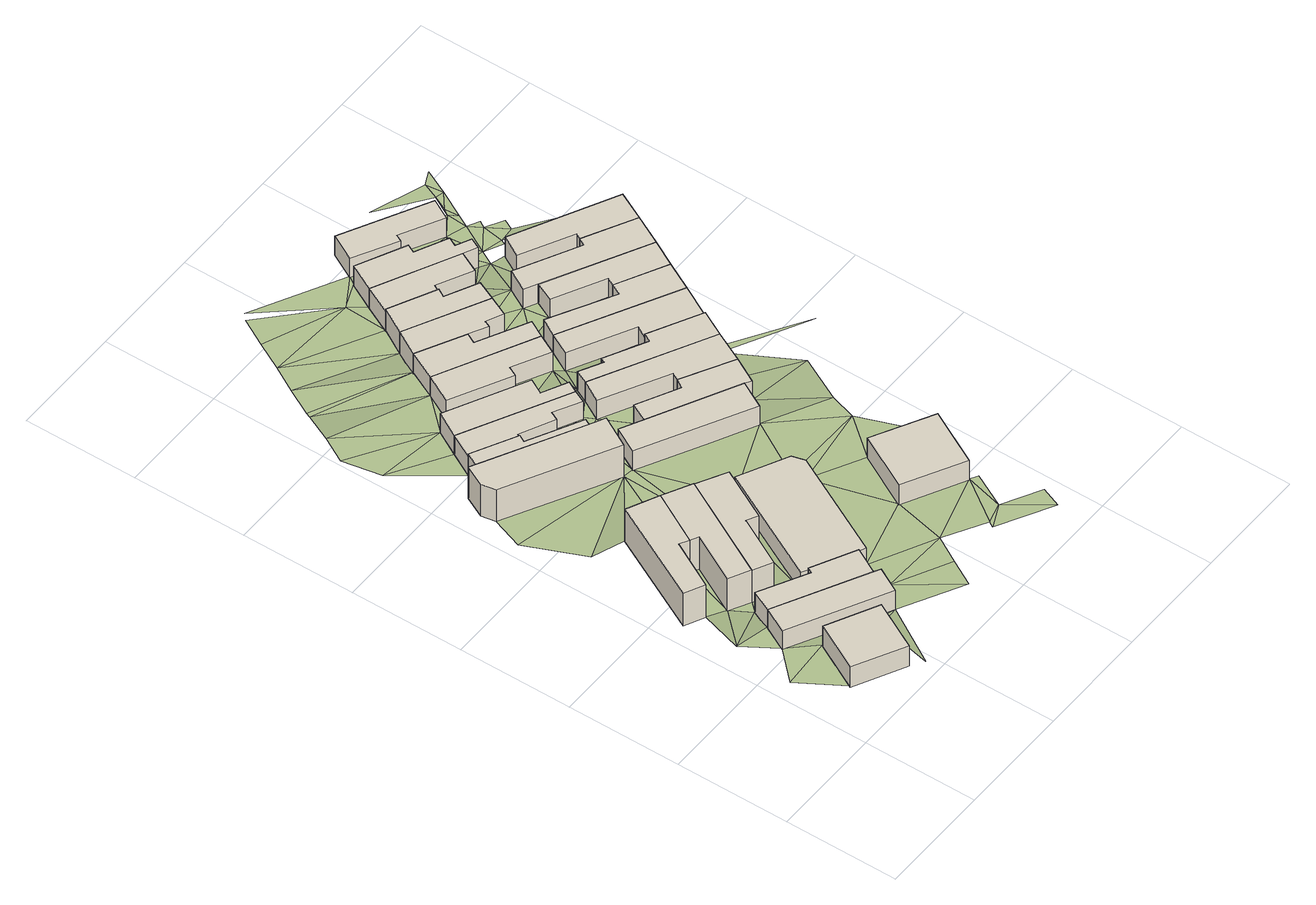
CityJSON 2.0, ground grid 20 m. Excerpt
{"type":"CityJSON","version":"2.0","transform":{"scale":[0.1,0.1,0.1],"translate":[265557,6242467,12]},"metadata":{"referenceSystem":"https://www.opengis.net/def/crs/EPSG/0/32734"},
"CityObjects":{
"building1":{"type":"Building","attributes":{"address":"70 Kingsley Road Salt River Cape Town","building":"house","building:levels":"1","footprint":{"type":"Polygon"},"plus_code":"C5XFXPXR+XJX","ground_height":14.92,"building_height":4.1,"roof_height":19.02},"geometry":[{"type":"Solid","lod":"1","boundaries":[[[[0,1,2,3]],[[1,4,5,2]],[[4,6,7,5]],[[6,0,3,7]],[[3,2,5,7]],[[6,4,1,0]]]]}]},
"building2":{"type":"Building","attributes":{"address":"68 Kingsley Road Salt River Cape Town","building":"house","building:levels":"1","footprint":{"type":"Polygon"},"plus_code":"C5XJXCXF+XVR","ground_height":14.59,"building_height":4.1,"roof_height":18.69},"geometry":[{"type":"Solid","lod":"1","boundaries":[[[[8,9,10,11]],[[9,12,13,10]],[[12,14,15,13]],[[14,16,17,15]],[[16,8,11,17]],[[11,10,13,15,17]],[[16,14,12,9,8]]]]}]},
"building3":{"type":"Building","attributes":{"address":"66 Pope Street Salt River Cape Town","building":"house","building:levels":"2","footprint":{"type":"Polygon"},"plus_code":"C5X9XVX3+X3R","ground_height":14.28,"building_height":6.9,"roof_height":21.18},"geometry":[{"type":"Solid","lod":"1","boundaries":[[[[18,19,20,21]],[[19,22,23,20]],[[22,24,25,23]],[[24,26,27,25]],[[26,28,29,27]],[[28,18,21,29]],[[21,20,23,25,27,29]],[[28,26,24,22,19,18]]]]}]},
"building4":{"type":"Building","attributes":{"address":"66 Kingsley Road Salt River Cape Town","building":"house","building:levels":"1","footprint":{"type":"Polygon"},"plus_code":"C5XQXFXH+X2W","ground_height":14.59,"building_height":4.1,"roof_height":18.69},"geometry":[{"type":"Solid","lod":"1","boundaries":[[[[30,31,32,33,34,35]],[[31,36,37,33,32]],[[36,38,39,37]],[[38,40,10,39]],[[40,41,11,10]],[[41,30,35,34,11]],[[34,33,37,39,10,11]],[[41,40,38,36,31,30]]]]}]},
"building5":{"type":"Building","attributes":{"address":"68 Pope Street Salt River Cape Town","building":"house","building:levels":"2","footprint":{"type":"Polygon"},"plus_code":"C5XFXXXP+XRW","ground_height":14.28,"building_height":6.9,"roof_height":21.18},"geometry":[{"type":"Solid","lod":"1","boundaries":[[[[42,18,43,21,44,45]],[[18,28,29,21,43]],[[28,46,47,29]],[[46,48,49,47]],[[48,50,51,49]],[[50,42,45,44,51]],[[44,21,29,47,49,51]],[[50,48,46,28,18,42]]]]}]},
"building6":{"type":"Building","attributes":{"address":"70 Pope Street Salt River Cape Town","building":"house","building:levels":"2","footprint":{"type":"Polygon"},"plus_code":"C5XWX2X8+XRV","ground_height":14.16,"building_height":6.9,"roof_height":21.06},"geometry":[{"type":"Solid","lod":"1","boundaries":[[[[42,50,52,45]],[[50,53,54,52]],[[53,55,56,54]],[[55,57,58,56]],[[57,59,60,58]],[[59,42,45,60]],[[45,52,54,56,58,60]],[[59,57,55,53,50,42]]]]}]},
"building7":{"type":"Building","attributes":{"address":"59A Goldsmith Road Salt River Cape Town","building":"retail","building:levels":"2","footprint":{"type":"Polygon"},"plus_code":"C5XGX9XQ+XFV","ground_height":13.71,"building_height":6.9,"roof_height":20.61},"geometry":[{"type":"Solid","lod":"1","boundaries":[[[[61,62,63,64,65,66]],[[62,67,68,64,63]],[[67,69,70,68]],[[69,71,72,70]],[[71,73,74,72]],[[73,75,76,74]],[[75,61,66,65,76]],[[65,64,68,70,72,74,76]],[[75,73,71,69,67,62,61]]]]}]},
"building8":{"type":"Building","attributes":{"address":"60 Kingsley Road Salt River Cape Town","building":"terrace","building:levels":"1","building:units":"3","footprint":{"type":"Polygon"},"plus_code":"C6X6XJXJ+XFR","ground_height":14.16,"building_height":4.1,"roof_height":18.26},"geometry":[{"type":"Solid","lod":"1","boundaries":[[[[77,78,35,32]],[[78,79,80,35]],[[79,81,82,80]],[[81,83,84,82]],[[83,85,86,84]],[[85,87,88,86]],[[87,77,32,88]],[[32,35,80,82,84,86,88]],[[87,85,83,81,79,78,77]]]]}]},
"building9":{"type":"Building","attributes":{"address":"59 Goldsmith Road Salt River Cape Town","building":"house","building:levels":"1","footprint":{"type":"Polygon"},"plus_code":"C5XMXVX4+XJW","ground_height":13.78,"building_height":4.1,"roof_height":17.88},"geometry":[{"type":"Solid","lod":"1","boundaries":[[[[89,90,91,63,92,93]],[[90,94,66,63,91]],[[94,95,96,66]],[[95,97,98,96]],[[97,99,100,98]],[[99,89,93,92,100]],[[92,63,66,96,98,100]],[[99,97,95,94,90,89]]]]}]},
"building10":{"type":"Building","attributes":{"address":"57 Goldsmith Road Salt River Cape Town","building":"house","building:levels":"1","footprint":{"type":"Polygon"},"plus_code":"C5XPX7XH+XQW","ground_height":13.23,"building_height":4.1,"roof_height":17.33},"geometry":[{"type":"Solid","lod":"1","boundaries":[[[[101,102,103,104]],[[102,89,93,103]],[[89,99,105,93]],[[99,106,107,105]],[[106,108,109,107]],[[108,110,111,109]],[[110,112,113,111]],[[112,101,104,113]],[[104,103,93,105,107,109,111,113]],[[112,110,108,106,99,89,102,101]]]]}]},
"building11":{"type":"Building","attributes":{"address":"53 Goldsmith Road Salt River Cape Town","building":"house","building:levels":"1","footprint":{"type":"Polygon"},"plus_code":"C5XRX7XJ+XWV","ground_height":13.23,"building_height":4.1,"roof_height":17.33},"geometry":[{"type":"Solid","lod":"1","boundaries":[[[[102,101,104,103]],[[101,114,115,104]],[[114,116,117,115]],[[116,118,119,117]],[[118,120,121,119]],[[120,102,103,121]],[[103,104,115,117,119,121]],[[120,118,116,114,101,102]]]]}]},
"building12":{"type":"Building","attributes":{"address":"56 Kingsley Road Salt River Cape Town","building":"house","building:levels":"1","footprint":{"type":"Polygon"},"plus_code":"C6XHX8XH+X6V","ground_height":13.78,"building_height":4.1,"roof_height":17.88},"geometry":[{"type":"Solid","lod":"1","boundaries":[[[[122,123,124,125,126,127]],[[123,128,129,125,124]],[[128,130,131,129]],[[130,132,133,131]],[[132,122,127,126,133]],[[126,125,129,131,133]],[[132,130,128,123,122]]]]}]},
"building13":{"type":"Building","attributes":{"address":"51 Goldsmith Road Salt River Cape Town","building":"house","building:levels":"1","footprint":{"type":"Polygon"},"plus_code":"C6X4XVXW+XFX","ground_height":13.23,"building_height":4.1,"roof_height":17.33},"geometry":[{"type":"Solid","lod":"1","boundaries":[[[[134,135,136,137]],[[135,138,139,136]],[[138,140,141,139]],[[140,142,143,141]],[[142,144,145,143]],[[144,134,137,145]],[[137,136,139,141,143,145]],[[144,142,140,138,135,134]]]]}]},
"building14":{"type":"Building","attributes":{"address":"49 Goldsmith Road Salt River Cape Town","building":"house","building:levels":"1","footprint":{"type":"Polygon"},"plus_code":"C6X8X3X2+XFR","ground_height":13.23,"building_height":4.1,"roof_height":17.33},"geometry":[{"type":"Solid","lod":"1","boundaries":[[[[146,134,137,147]],[[134,144,145,137]],[[144,148,149,145]],[[148,150,151,149]],[[150,152,153,151]],[[152,146,147,153]],[[147,137,145,149,151,153]],[[152,150,148,144,134,146]]]]}]},
"building15":{"type":"Building","attributes":{"address":"43 Kingsley Road Salt River Cape Town","building":"house","building:levels":"1","footprint":{"type":"Polygon"},"plus_code":"C7X7XMX9+X8X","ground_height":14.36,"building_height":4.1,"roof_height":18.46},"geometry":[{"type":"Solid","lod":"1","boundaries":[[[[154,155,156,157]],[[155,158,159,156]],[[158,160,161,159]],[[160,154,157,161]],[[157,156,159,161]],[[160,158,155,154]]]]}]},
"building16":{"type":"Building","attributes":{"address":"54 Kingsley Road Salt River Cape Town","building":"house","building:levels":"1","footprint":{"type":"Polygon"},"plus_code":"C6XRXVXM+XMR","ground_height":13.72,"building_height":4.1,"roof_height":17.82},"geometry":[{"type":"Solid","lod":"1","boundaries":[[[[123,122,127,124]],[[122,162,163,127]],[[162,164,165,163]],[[164,166,167,165]],[[166,168,169,167]],[[168,170,171,169]],[[170,123,124,171]],[[124,127,163,165,167,169,171]],[[170,168,166,164,162,122,123]]]]}]},
"building17":{"type":"Building","attributes":{"address":"47 Goldsmith Road Salt River Cape Town","building":"house","building:levels":"1","footprint":{"type":"Polygon"},"plus_code":"C6X8X8XW+XVV","ground_height":13.23,"building_height":4.1,"roof_height":17.33},"geometry":[{"type":"Solid","lod":"1","boundaries":[[[[172,173,147,174]],[[173,175,153,147]],[[175,176,177,153]],[[176,178,179,177]],[[178,180,181,179]],[[180,182,183,181]],[[182,172,174,183]],[[174,147,153,177,179,181,183]],[[182,180,178,176,175,173,172]]]]}]},
"building18":{"type":"Building","attributes":{"address":"52 Kingsley Road Salt River Cape Town","building":"house","building:levels":"1","footprint":{"type":"Polygon"},"plus_code":"C6XRX6XM+X8W","ground_height":13.72,"building_height":4.1,"roof_height":17.82},"geometry":[{"type":"Solid","lod":"1","boundaries":[[[[164,184,185,165]],[[184,186,187,185]],[[186,188,189,187]],[[188,190,191,189]],[[190,166,167,191]],[[166,164,165,167]],[[165,185,187,189,191,167]],[[166,190,188,186,184,164]]]]}]},
"building19":{"type":"Building","attributes":{"address":"45 Goldsmith Road Salt River Cape Town","building":"house","building:levels":"1","footprint":{"type":"Polygon"},"plus_code":"C6XFX7XG+XCX","ground_height":13.23,"building_height":4.1,"roof_height":17.33},"geometry":[{"type":"Solid","lod":"1","boundaries":[[[[192,172,193,174,194,195]],[[172,182,183,174,193]],[[182,196,197,183]],[[196,198,199,197]],[[198,200,201,199]],[[200,192,195,194,201]],[[194,174,183,197,199,201]],[[200,198,196,182,172,192]]]]}]},
"building20":{"type":"Building","attributes":{"address":"50 Kingsley Road Salt River Cape Town","building":"house","building:levels":"1","footprint":{"type":"Polygon"},"plus_code":"C7X3XVXX+X2V","ground_height":13.72,"building_height":4.1,"roof_height":17.82},"geometry":[{"type":"Solid","lod":"1","boundaries":[[[[184,202,203,185]],[[202,204,205,206,203]],[[204,207,208,209,206,205]],[[207,210,211,209,208]],[[210,212,213,211]],[[212,214,215,213]],[[214,186,187,215]],[[186,184,185,187]],[[185,203,206,209,211,213,215,187]],[[186,214,212,210,207,204,202,184]]]]}]},
"building21":{"type":"Building","attributes":{"address":"43 Goldsmith Road Salt River Cape Town","building":"house","building:levels":"1","footprint":{"type":"Polygon"},"plus_code":"C6XHXFX7+X9V","ground_height":12.6,"building_height":4.1,"roof_height":16.7},"geometry":[{"type":"Solid","lod":"1","boundaries":[[[[216,217,195,218]],[[217,219,220,195]],[[219,221,222,220]],[[221,223,224,222]],[[223,225,226,224]],[[225,216,218,226]],[[218,195,220,222,224,226]],[[225,223,221,219,217,216]]]]}]},
"building22":{"type":"Building","attributes":{"address":"48 Kingsley Road Salt River Cape Town","building":"house","building:levels":"1","footprint":{"type":"Polygon"},"plus_code":"C7X3XGX9+XCX","ground_height":13.04,"building_height":4.1,"roof_height":17.14},"geometry":[{"type":"Solid","lod":"1","boundaries":[[[[227,228,229,230]],[[228,231,232,229]],[[231,233,234,232]],[[233,235,236,234]],[[235,237,205,236]],[[237,227,230,205]],[[230,229,232,234,236,205]],[[237,235,233,231,228,227]]]]}]},
"building23":{"type":"Building","attributes":{"address":"41 Goldsmith Road Salt River Cape Town","building":"house","building:levels":"1","footprint":{"type":"Polygon"},"plus_code":"C6XPX7XG+X9W","ground_height":12.6,"building_height":4.1,"roof_height":16.7},"geometry":[{"type":"Solid","lod":"1","boundaries":[[[[216,225,226,218]],[[225,238,239,226]],[[238,240,241,239]],[[240,242,243,241]],[[242,244,245,243]],[[244,246,247,245]],[[246,248,249,247]],[[248,250,251,249]],[[250,216,218,251]],[[218,226,239,241,243,245,247,249,251]],[[250,248,246,244,242,240,238,225,216]]]]}]},
"building24":{"type":"Building","attributes":{"address":"46 Kingsley Road Salt River Cape Town","building":"house","building:levels":"1","footprint":{"type":"Polygon"},"plus_code":"C7X9XHXM+X8R","ground_height":13.04,"building_height":4.1,"roof_height":17.14},"geometry":[{"type":"Solid","lod":"1","boundaries":[[[[252,253,254,229]],[[253,255,256,254]],[[255,257,258,256]],[[257,259,260,258]],[[259,261,232,260]],[[261,252,229,232]],[[229,254,256,258,260,232]],[[261,259,257,255,253,252]]]]}]},
"building25":{"type":"Building","attributes":{"address":"39 Goldsmith Road Salt River Cape Town","building":"house","building:levels":"1","footprint":{"type":"Polygon"},"plus_code":"C6XVX6XX+XQX","ground_height":12.44,"building_height":4.1,"roof_height":16.54},"geometry":[{"type":"Solid","lod":"1","boundaries":[[[[262,263,264,265]],[[263,266,267,264]],[[266,268,269,267]],[[268,270,271,269]],[[270,272,273,271]],[[272,262,265,273]],[[265,264,267,269,271,273]],[[272,270,268,266,263,262]]]]}]},
"building26":{"type":"Building","attributes":{"address":"44 Kingsley Road Salt River Cape Town","building":"house","building:levels":"1","footprint":{"type":"Polygon"},"plus_code":"C7X9XCXM+X5V","ground_height":13.04,"building_height":4.1,"roof_height":17.14},"geometry":[{"type":"Solid","lod":"1","boundaries":[[[[253,274,275,254]],[[274,276,277,275]],[[276,278,279,277]],[[278,280,281,279]],[[280,255,256,281]],[[255,253,254,256]],[[254,275,277,279,281,256]],[[255,280,278,276,274,253]]]]}]},
"building27":{"type":"Building","attributes":{"address":"42 Kingsley Road Salt River Cape Town","building":"house","building:levels":"1","footprint":{"type":"Polygon"},"plus_code":"C7XHXGX7+XQR","ground_height":13.04,"building_height":4.1,"roof_height":17.14},"geometry":[{"type":"Solid","lod":"1","boundaries":[[[[274,282,283,275]],[[282,284,285,283]],[[284,286,287,285]],[[286,288,289,287]],[[288,290,291,289]],[[290,276,277,291]],[[276,274,275,277]],[[275,283,285,287,289,291,277]],[[276,290,288,286,284,282,274]]]]}]},
"building28":{"type":"Building","attributes":{"address":"40 Kingsley Road Salt River Cape Town","building":"house","building:levels":"1","footprint":{"type":"Polygon"},"plus_code":"C7XJXPXH+X3X","ground_height":13.04,"building_height":4.1,"roof_height":17.14},"geometry":[{"type":"Solid","lod":"1","boundaries":[[[[292,293,294,283]],[[293,295,296,294]],[[295,297,298,296]],[[297,299,300,298]],[[299,301,285,300]],[[301,292,283,285]],[[283,294,296,298,300,285]],[[301,299,297,295,293,292]]]]}]},
"terrain1":{"type":"TINRelief","geometry":[{"type":"CompositeSurface","lod":"1","boundaries":[[[302,303,304]],[[304,305,302]],[[306,307,305]],[[308,307,309]],[[38,307,306]],[[307,38,309]],[[14,305,304]],[[310,308,309]],[[311,309,38]],[[312,308,310]],[[311,38,53]],[[0,14,304]],[[313,14,0]],[[314,310,309]],[[38,315,53]],[[38,316,315]],[[315,316,317]],[[57,53,315]],[[318,319,320]],[[71,320,319]],[[53,57,55]],[[14,321,16]],[[318,322,319]],[[67,62,89]],[[8,16,323]],[[321,14,324]],[[16,321,325]],[[325,323,16]],[[102,326,89]],[[326,120,327]],[[18,319,322]],[[85,57,315]],[[120,328,327]],[[326,102,120]],[[329,321,324]],[[42,319,18]],[[325,321,330]],[[330,321,329]],[[59,57,85]],[[42,59,85]],[[134,331,328]],[[332,319,42]],[[42,85,332]],[[134,328,120]],[[333,334,335]],[[336,333,335]],[[337,325,330]],[[146,338,331]],[[319,332,339]],[[335,334,340]],[[146,341,338]],[[120,135,134]],[[81,325,337]],[[332,342,339]],[[340,343,339]],[[118,135,120]],[[134,146,331]],[[342,344,339]],[[340,339,344]],[[345,344,342]],[[346,335,340]],[[347,335,346]],[[85,348,332]],[[341,172,349]],[[350,340,344]],[[340,350,346]],[[345,351,344]],[[118,138,135]],[[172,341,146]],[[85,83,348]],[[351,350,344]],[[352,337,330]],[[352,330,353]],[[353,354,355]],[[337,155,81]],[[346,350,356]],[[116,357,118]],[[358,346,356]],[[359,349,360]],[[138,118,140]],[[361,355,354]],[[356,357,358]],[[349,172,192]],[[353,355,352]],[[81,362,83]],[[351,190,350]],[[357,356,363]],[[140,118,142]],[[142,118,357]],[[360,364,359]],[[192,360,349]],[[357,363,142]],[[365,166,351]],[[355,366,352]],[[361,367,355]],[[362,81,155]],[[362,348,83]],[[166,190,351]],[[142,363,233]],[[363,368,369]],[[233,363,369]],[[150,370,152]],[[231,142,233]],[[150,148,370]],[[122,348,162]],[[142,231,144]],[[371,360,192]],[[372,373,360]],[[155,154,362]],[[370,374,375]],[[376,233,369]],[[162,348,377]],[[374,370,148]],[[348,362,377]],[[144,231,378]],[[144,378,148]],[[360,371,379]],[[369,207,204]],[[204,376,369]],[[379,372,360]],[[374,148,290]],[[148,378,278]],[[200,380,381]],[[382,374,290]],[[381,383,200]],[[162,384,164]],[[162,377,384]],[[148,278,290]],[[385,383,381]],[[378,257,278]],[[266,372,379]],[[382,288,381]],[[382,290,288]],[[184,164,384]],[[278,276,290]],[[385,381,288]],[[248,266,379]],[[184,386,202]],[[255,278,257]],[[280,278,255]],[[268,266,248]],[[385,288,387]],[[244,248,388]],[[225,385,238]],[[184,389,386]],[[387,238,385]],[[390,387,288]],[[268,248,270]],[[244,242,240]],[[270,248,244]],[[286,390,288]],[[238,387,240]],[[387,390,391]],[[387,392,240]],[[240,270,244]],[[270,240,392]],[[390,286,284]],[[284,393,390]],[[392,394,270]],[[395,396,392]],[[392,396,397]],[[392,397,394]],[[270,398,272]],[[398,270,394]],[[399,397,396]],[[394,397,400]],[[394,401,398]],[[401,402,398]],[[397,399,403]],[[396,404,399]],[[398,402,405]],[[406,405,407]],[[402,401,408]],[[402,408,405]],[[407,405,408]],[[407,408,409]]]}]}
},
"vertices":[
[193,111,26],[106,156,26],[106,156,70],[193,111,70],[62,73,26],[62,73,70],[149,28,26],[149,28,70],
[243,162,26],[88,244,26],[88,244,67],[243,162,67],[65,201,26],[65,201,67],[231,113,26],[231,113,67],[254,156,26],[254,156,67],
[164,497,22],[110,523,22],[110,523,92],[164,497,92],[21,351,22],[21,351,92],[55,334,22],[55,334,92],[99,416,22],[99,416,92],[115,407,22],[115,407,92],
[267,206,23],[192,245,23],[192,245,63],[192,245,67],[267,206,67],[267,206,63],[187,236,23],[187,236,67],[105,280,23],[105,280,67],[88,244,23],[243,162,23],
[213,471,22],[164,497,91],[213,471,92],[213,471,91],[129,400,22],[129,400,92],[84,316,22],[84,316,92],[120,297,22],[120,297,92],
[120,297,91],[153,280,22],[153,280,91],[198,364,22],[198,364,91],[217,354,22],[217,354,91],[264,443,22],[264,443,91],
[234,667,17],[68,755,17],[68,755,59],[68,755,86],[234,667,86],[234,667,59],[48,766,17],[48,766,86],[30,730,17],[30,730,86],[34,705,17],[34,705,86],[220,605,17],[220,605,86],[250,659,17],[250,659,86],
[192,245,22],[267,206,22],[279,201,22],[279,201,63],[372,380,22],[372,380,63],[366,403,22],[366,403,63],[282,446,22],[282,446,63],[181,251,22],[181,251,63],
[90,797,12],[68,755,12],[68,755,53],[90,797,59],[90,797,53],[234,667,12],[250,697,12],[250,697,59],[159,745,12],[159,745,59],[166,757,12],[166,757,59],
[292,746,12],[113,839,12],[113,839,53],[292,746,53],[166,757,53],[170,764,12],[170,764,53],[229,735,12],[229,735,53],[236,749,12],[236,749,53],[282,725,12],[282,725,53],
[302,765,12],[302,765,53],[259,787,12],[259,787,53],[273,813,12],[273,813,53],[137,883,12],[137,883,53],
[449,549,17],[301,626,17],[301,626,58],[301,626,59],[449,549,59],[449,549,58],[263,646,17],[263,646,59],[239,602,17],[239,602,59],[424,503,17],[424,503,59],
[189,939,12],[164,891,12],[164,891,53],[189,939,53],[266,838,12],[266,838,53],[274,854,12],[274,854,53],[337,821,12],[337,821,53],[354,854,12],[354,854,53],
[213,987,12],[213,987,53],[370,883,12],[370,883,53],[284,928,12],[284,928,53],[293,945,12],[293,945,53],
[563,276,22],[461,332,22],[461,332,65],[563,276,65],[410,237,22],[410,237,65],[513,182,22],[513,182,65],
[460,543,17],[460,543,58],[484,587,17],[484,587,58],[397,635,17],[397,635,58],[388,620,17],[388,620,58],[317,657,17],[317,657,58],
[237,1030,6],[213,987,6],[237,1030,53],[293,945,6],[324,928,6],[324,928,53],[329,939,6],[329,939,53],[358,925,6],[358,925,53],[374,959,6],[374,959,53],
[510,639,17],[510,639,58],[312,743,17],[312,743,58],[292,707,17],[292,707,58],[404,647,17],[404,647,58],
[263,1074,6],[237,1030,47],[263,1074,53],[263,1074,47],[389,992,6],[389,992,53],[334,1020,6],[334,1020,53],[342,1034,6],[342,1034,53],
[533,682,17],[533,682,58],[444,729,17],[444,729,51],[444,729,58],[436,715,17],[436,715,51],[436,715,58],[366,752,17],[366,752,58],[362,744,17],[362,744,58],[323,765,17],[323,765,58],
[287,1122,4],[263,1074,4],[287,1122,47],[342,1034,4],[342,1034,47],[349,1047,4],[349,1047,47],[409,1016,4],[409,1016,47],[427,1052,4],[427,1052,47],
[533,682,12],[563,738,12],[563,738,51],[533,682,51],[368,842,12],[368,842,51],[348,806,12],[348,806,51],[455,749,12],[455,749,51],[444,729,12],
[450,1040,4],[450,1040,47],[459,1058,4],[459,1058,47],[433,1071,4],[433,1071,47],[441,1086,4],[441,1086,47],[386,1113,4],[386,1113,47],[393,1127,4],[393,1127,47],[311,1168,4],[311,1168,47],
[563,738,10],[588,786,10],[588,786,51],[503,831,10],[503,831,51],[494,812,10],[494,812,51],[385,872,10],[385,872,51],[368,842,10],
[345,1228,4],[321,1183,4],[321,1183,45],[345,1228,45],[395,1143,4],[395,1143,45],[401,1154,4],[401,1154,45],[473,1115,4],[473,1115,45],[492,1150,4],[492,1150,45],
[612,830,10],[612,830,51],[439,921,10],[439,921,51],[423,889,10],[423,889,51],[510,844,10],[510,844,51],
[638,880,10],[638,880,51],[551,926,10],[551,926,51],[544,914,10],[544,914,51],[437,970,10],[437,970,51],[417,933,10],[417,933,51],
[638,880,8],[662,928,8],[662,928,51],[488,1018,8],[488,1018,51],[468,982,8],[468,982,51],[556,935,8],[556,935,51],[551,926,8],
[15,150,29],[62,73,29],[106,156,29],[65,201,29],[88,244,29],[28,258,29],[55,334,23],[84,316,23],[115,407,23],[120,297,23],[99,416,23],[163,8,36],[129,400,23],[181,251,26],[187,236,26],[192,245,26],[59,548,17],[220,605,18],[15,650,17],[266,150,26],[110,523,23],[267,206,26],[337,55,26],[279,201,26],[15,900,12],[2,968,12],[27,1013,12],[362,100,26],[388,145,26],[53,1062,6],[239,602,18],[166,757,18],[159,745,18],[229,735,18],[170,764,18],[410,237,24],[56,1070,6],[250,659,18],[250,697,18],[81,1116,6],[263,646,18],[234,667,18],[266,650,18],[301,626,18],[282,725,18],[236,749,18],[424,503,22],[106,1160,6],[292,707,18],[317,657,18],[513,182,24],[460,105,24],[455,96,24],[496,115,24],[312,743,18],[302,765,18],[292,746,18],[131,1208,6],[266,1150,6],[548,44,24],[517,400,22],[323,765,18],[157,1255,6],[388,620,18],[527,174,24],[562,79,24],[362,744,18],[366,752,18],[324,928,12],[287,1122,6],[321,1183,6],[168,1265,6],[358,925,12],[329,939,12],[455,749,17],[531,445,22],[385,872,12],[311,1168,6],[334,1020,12],[389,992,12],[374,959,12],[349,1047,6],[570,521,22],[409,1016,10],[517,650,17],[467,1029,4],[386,1113,6],[653,566,14],[468,982,10],[488,1018,10],[480,1053,4],[556,935,10],[508,1104,4],[512,1037,4],[516,1044,4],[521,1081,4],[510,1140,4],[543,1047,4],[528,1093,4],[519,1125,4],[517,1150,4],[552,1064,4],[594,1003,10],[529,1175,4],[446,1237,4],[541,1203,4],[544,1172,4],[565,1214,4]
]}
